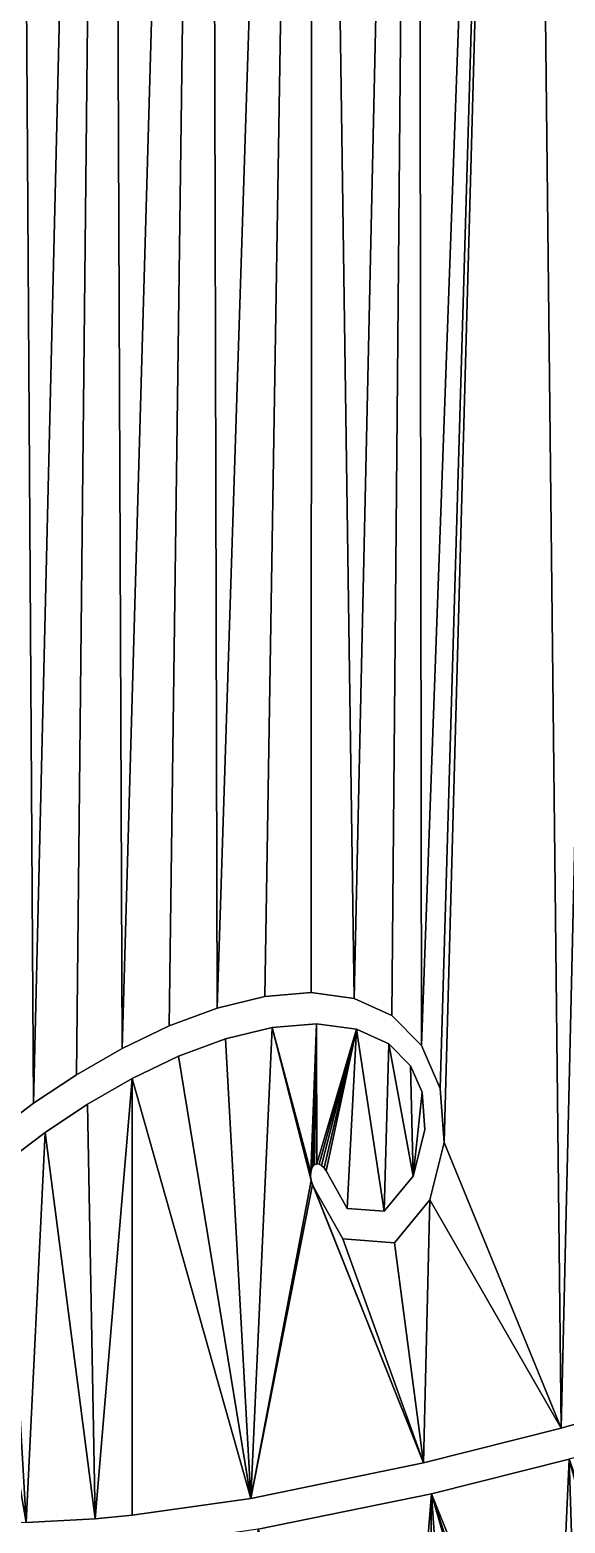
# Model space of a CAD drawing. Header units: metres. Extents: x 0 to 305, y 0 to 305.
# Drawn here: x 43.64 to 56.71, y 108.17 to 144.58 of the extents above; entities that cross this region are included whole.
import ezdxf

# ---------------------------------------------------------------- set-up
doc = ezdxf.new("R2010")
doc.units = ezdxf.units.M

msp = doc.modelspace()

# ---------------------------------------------------------------- meshes
at = {"layer": 'Layer0'}
mesh = msp.add_polyface(dxfattribs=at)
corners = [(40.621, 114.711, 0.085), (40.708, 108.38, 0.085), (41.342, 115.458, 0.085), (42.032, 108.215, 0.085), (42.151, 116.212, 0.085), (43.549, 108.182, 0.085), (43.044, 116.961, 0.085), (44.013, 117.689, 0.085), (45.239, 108.27, 0.085), (45.05, 118.378, 0.085), (46.143, 119.007, 0.085), (49.032, 108.77, 0.085), (47.273, 119.55, 0.085), (48.42, 119.977, 0.085), (49.554, 120.253, 0.085), (50.51, 116.523, 0.085), (50.538, 116.425, 0.085), (50.496, 116.622, 0.085), (53.252, 109.636, 0.085), (50.58, 116.336, 0.085), (51.279, 115.099, 0.085), (0, 0, 0.085), (41.976, 72.924, 0.085), (0, 305, 0.085), (24.862, 221.739, 0.085), (37.686, 110.289, 0.085), (38.754, 202.084, 0.085), (37.705, 110.794, 0.085), (37.807, 111.341, 0.085), (37.995, 111.928, 0.085), (38.272, 112.554, 0.085), (38.639, 113.217, 0.085), (39.098, 113.912, 0.085), (40.949, 200.003, 0.085), (39.649, 114.635, 0.085), (40.292, 115.381, 0.085), (41.025, 116.141, 0.085), (43.229, 198.016, 0.085), (41.846, 116.906, 0.085), (42.75, 117.665, 0.085), (43.732, 118.402, 0.085), (45.589, 196.125, 0.085), (44.783, 119.1, 0.085), (45.891, 119.738, 0.085), (48.025, 194.332, 0.085), (47.04, 120.29, 0.085), (48.21, 120.726, 0.085), (50.53, 192.638, 0.085), (49.376, 121.01, 0.085), (50.505, 121.103, 0.085), (51.555, 120.961, 0.085), (50.498, 116.715, 0.085), (50.635, 120.342, 0.085), (50.516, 116.797, 0.085), (50.548, 116.862, 0.085), (50.592, 116.905, 0.085), (50.645, 116.924, 0.085), (51.612, 120.211, 0.085), (50.704, 116.917, 0.085), (50.764, 116.885, 0.085), (50.822, 116.829, 0.085), (50.873, 116.754, 0.085), (51.39, 115.84, 0.085)]
mesh.append_faces([[corners[k] for k in face] for face in [(0, 1, 2), (2, 3, 4), (4, 5, 6), (6, 5, 7), (7, 8, 9), (9, 8, 10), (10, 11, 12), (12, 11, 13), (13, 11, 14), (15, 11, 16), (16, 18, 19), (19, 18, 20), (21, 22, 23), (14, 51, 52), (51, 14, 17), (52, 56, 57)]], dxfattribs={"vtx0": -1, "vtx1": -1})
mesh.append_faces([[corners[k] for k in face] for face in [(14, 11, 15), (24, 22, 25)]], dxfattribs={"vtx0": -1, "vtx1": -1, "vtx2": -1})
mesh.append_faces([[corners[k] for k in face] for face in [(14, 15, 17), (26, 25, 27), (26, 27, 28), (26, 28, 29), (26, 29, 30), (26, 30, 31), (26, 31, 32), (33, 32, 34), (33, 34, 35), (33, 35, 36), (37, 36, 38), (37, 38, 39), (37, 39, 40), (41, 40, 42), (41, 42, 43), (44, 43, 45), (44, 45, 46), (47, 46, 48), (47, 48, 49), (47, 49, 50), (52, 51, 53), (52, 53, 54), (52, 54, 55), (52, 55, 56), (57, 56, 58), (57, 58, 59), (57, 59, 60), (57, 60, 61), (57, 61, 62)]], dxfattribs={"vtx0": -1, "vtx2": -1})
mesh = msp.add_polyface(dxfattribs=at)
corners = [(55.733, 189.555, 0.085), (56.608, 110.48, 0.085), (58.421, 188.169, 0.085), (61.249, 111.811, 0.085), (61.16, 186.886, 0.085), (63.946, 185.708, 0.085), (68.363, 114.129, 0.085), (66.774, 184.635, 0.085), (69.639, 183.668, 0.085), (74.256, 116.249, 0.085), (72.539, 182.807, 0.085), (75.467, 182.052, 0.085), (79.988, 118.46, 0.085), (78.421, 181.402, 0.085), (81.396, 180.857, 0.085), (87.567, 121.593, 0.085), (84.388, 180.417, 0.085), (87.394, 180.081, 0.085), (90.41, 179.849, 0.085), (90.61, 122.919, 0.085), (93.06, 179.644, 0.085), (64.731, 187.668, 0.085), (62.957, 259.672, 0.085), (62.019, 188.815, 0.085), (65.303, 254.213, 0.085), (67.486, 186.623, 0.085), (67.599, 252.261, 0.085), (70.278, 185.681, 0.085), (70.338, 250.997, 0.085), (73.103, 184.842, 0.085), (73.306, 250.455, 0.085), (75.958, 184.106, 0.085), (76.32, 250.614, 0.085), (78.838, 183.472, 0.085), (79.23, 251.42, 0.085), (81.74, 182.94, 0.085), (81.916, 252.8, 0.085), (84.659, 182.511, 0.085), (86.288, 256.933, 0.085), (87.593, 182.183, 0.085), (87.869, 259.507, 0.085), (90.572, 181.954, 0.085), (0, 305, 0.085), (41.976, 72.924, 0.085), (19.749, 239.082, 0.085), (20.236, 236.097, 0.085), (20.875, 233.141, 0.085), (21.661, 230.22, 0.085), (22.59, 227.343, 0.085), (23.659, 224.513, 0.085), (24.862, 221.739, 0.085), (37.686, 110.289, 0.085), (26.195, 219.024, 0.085), (27.654, 216.374, 0.085), (29.232, 213.795, 0.085), (30.926, 211.289, 0.085), (32.73, 208.862, 0.085), (34.639, 206.516, 0.085), (36.649, 204.256, 0.085), (97.813, 215.69, 0.085), (93.126, 181.757, 0.085), (38.754, 202.084, 0.085), (39.098, 113.912, 0.085), (40.949, 200.003, 0.085), (41.025, 116.141, 0.085), (43.229, 198.016, 0.085), (43.732, 118.402, 0.085), (45.589, 196.125, 0.085), (45.891, 119.738, 0.085), (48.025, 194.332, 0.085), (48.21, 120.726, 0.085), (50.53, 192.638, 0.085), (51.555, 120.961, 0.085), (53.102, 191.046, 0.085), (53.203, 119.813, 0.085)]
mesh.append_faces([[corners[k] for k in face] for face in [(0, 1, 2), (2, 3, 4), (4, 3, 5), (5, 6, 7), (7, 6, 8), (8, 9, 10), (10, 9, 11), (11, 12, 13), (13, 12, 14), (14, 15, 16), (16, 15, 17), (17, 15, 18), (18, 19, 20), (21, 22, 23), (44, 43, 45), (45, 43, 46), (46, 43, 47), (47, 43, 48), (48, 43, 49), (49, 43, 50), (50, 51, 52), (52, 51, 53), (53, 51, 54), (54, 51, 55), (55, 51, 56), (56, 51, 57), (57, 51, 58), (61, 62, 63), (63, 64, 65), (65, 66, 67), (67, 68, 69), (69, 70, 71), (71, 72, 73), (73, 74, 0)]], dxfattribs={"vtx0": -1, "vtx1": -1})
mesh.append_faces([[corners[k] for k in face] for face in [(42, 43, 44)]], dxfattribs={"vtx0": -1, "vtx1": -1, "vtx2": -1})
mesh.append_faces([[corners[k] for k in face] for face in [(24, 21, 25), (26, 25, 27), (28, 27, 29), (30, 29, 31), (32, 31, 33), (34, 33, 35), (36, 35, 37), (38, 37, 39), (40, 39, 41), (59, 41, 60), (51, 61, 58)]], dxfattribs={"vtx0": -1, "vtx2": -1})
mesh = msp.add_polyface(dxfattribs=at)
corners = [(305, 305, -3.517), (0, 0, -3.517), (0, 305, -3.517), (305, 0, -3.517)]
mesh.append_faces([[corners[k] for k in face] for face in [(0, 1, 2), (1, 0, 3)]], dxfattribs={"vtx0": -1})
mesh = msp.add_polyface(dxfattribs=at)
corners = [(304.177, 0, -2.691), (0.769, 304, -2.691), (0.769, 0, -2.691), (304.177, 304, -2.691)]
mesh.append_faces([[corners[k] for k in face] for face in [(0, 1, 2), (1, 0, 3)]], dxfattribs={"vtx0": -1})
mesh = msp.add_polyface(dxfattribs=at)
corners = [(304.177, 304, -0.691), (0.769, 0, -0.691), (0.769, 304, -0.691), (304.177, 0, -0.691)]
mesh.append_faces([[corners[k] for k in face] for face in [(0, 1, 2), (1, 0, 3)]], dxfattribs={"vtx0": -1})
mesh = msp.add_polyface(dxfattribs=at)
corners = [(43.732, 118.402, -1), (42.75, 117.665, -1), (43.229, 198.016, -0.988)]
mesh.append_faces([[corners[k] for k in face] for face in [(0, 1, 2)]])
mesh = msp.add_polyface(dxfattribs=at)
corners = [(45.589, 196.125, -0.988), (43.732, 118.402, -1), (43.229, 198.016, -0.988)]
mesh.append_faces([[corners[k] for k in face] for face in [(0, 1, 2)]])
mesh = msp.add_polyface(dxfattribs=at)
corners = [(45.589, 196.125, -0.988), (44.783, 119.1, -1), (43.732, 118.402, -1)]
mesh.append_faces([[corners[k] for k in face] for face in [(0, 1, 2)]])
mesh = msp.add_polyface(dxfattribs=at)
corners = [(45.891, 119.738, -1), (44.783, 119.1, -1), (45.589, 196.125, -0.988)]
mesh.append_faces([[corners[k] for k in face] for face in [(0, 1, 2)]])
mesh = msp.add_polyface(dxfattribs=at)
corners = [(48.025, 194.332, -0.988), (45.891, 119.738, -1), (45.589, 196.125, -0.988)]
mesh.append_faces([[corners[k] for k in face] for face in [(0, 1, 2)]])
mesh = msp.add_polyface(dxfattribs=at)
corners = [(48.025, 194.332, -0.988), (47.04, 120.29, -1), (45.891, 119.738, -1)]
mesh.append_faces([[corners[k] for k in face] for face in [(0, 1, 2)]])
mesh = msp.add_polyface(dxfattribs=at)
corners = [(48.21, 120.726, -1), (47.04, 120.29, -1), (48.025, 194.332, -0.988)]
mesh.append_faces([[corners[k] for k in face] for face in [(0, 1, 2)]])
mesh = msp.add_polyface(dxfattribs=at)
corners = [(50.53, 192.638, -0.988), (48.21, 120.726, -1), (48.025, 194.332, -0.988)]
mesh.append_faces([[corners[k] for k in face] for face in [(0, 1, 2)]])
mesh = msp.add_polyface(dxfattribs=at)
corners = [(50.53, 192.638, -0.988), (49.376, 121.01, -1), (48.21, 120.726, -1)]
mesh.append_faces([[corners[k] for k in face] for face in [(0, 1, 2)]])
mesh = msp.add_polyface(dxfattribs=at)
corners = [(50.53, 192.638, -0.988), (50.505, 121.103, -1), (49.376, 121.01, -1)]
mesh.append_faces([[corners[k] for k in face] for face in [(0, 1, 2)]])
mesh = msp.add_polyface(dxfattribs=at)
corners = [(51.555, 120.961, -1), (50.505, 121.103, -1), (50.53, 192.638, -0.988)]
mesh.append_faces([[corners[k] for k in face] for face in [(0, 1, 2)]])
mesh = msp.add_polyface(dxfattribs=at)
corners = [(53.102, 191.046, -0.988), (51.555, 120.961, -1), (50.53, 192.638, -0.988)]
mesh.append_faces([[corners[k] for k in face] for face in [(0, 1, 2)]])
mesh = msp.add_polyface(dxfattribs=at)
corners = [(51.279, 115.099, 0.085), (53.252, 109.636, 0.085), (52.54, 115.001, 0.085), (53.405, 116.048, 0.085), (56.608, 110.48, 0.085), (53.758, 117.448, 0.085), (55.733, 189.555, 0.085), (58.421, 188.169, 0.085), (61.249, 111.811, 0.085), (63.946, 185.708, 0.085), (68.363, 114.129, 0.085), (69.639, 183.668, 0.085), (74.256, 116.249, 0.085), (75.467, 182.052, 0.085), (79.988, 118.46, 0.085), (81.396, 180.857, 0.085), (87.567, 121.593, 0.085), (90.41, 179.849, 0.085), (90.61, 122.919, 0.085), (93.06, 179.644, 0.085), (96.278, 125.501, 0.085), (53.444, 108.883, 0.085), (50.96, 78.057, 0.085), (53.188, 78.922, 0.085), (55.444, 79.709, 0.085), (56.81, 109.729, 0.085), (57.727, 80.417, 0.085), (61.458, 111.062, 0.085), (60.033, 81.043, 0.085), (62.361, 81.586, 0.085), (68.58, 113.382, 0.085), (64.706, 82.044, 0.085), (67.067, 82.416, 0.085), (69.44, 82.701, 0.085), (74.479, 115.505, 0.085), (71.822, 82.896, 0.085), (74.209, 83, 0.085), (76.599, 83.013, 0.085), (80.216, 117.718, 0.085), (78.987, 82.933, 0.085), (81.371, 82.759, 0.085), (87.8, 120.853, 0.085), (83.746, 82.49, 0.085), (86.108, 82.126, 0.085), (88.453, 81.666, 0.085), (90.848, 122.18, 0.085), (90.777, 81.109, 0.085), (93.076, 80.456, 0.085), (53.102, 191.046, 0.085), (51.555, 120.961, 0.085), (52.476, 120.543, 0.085), (53.203, 119.813, 0.085), (53.66, 118.764, 0.085), (51.612, 120.211, 0.085), (51.39, 115.84, 0.085), (52.292, 115.769, 0.085), (52.406, 119.85, 0.085), (53, 116.627, 0.085), (52.936, 119.317, 0.085), (53.217, 118.673, 0.085), (53.285, 117.759, 0.085)]
mesh.append_faces([[corners[k] for k in face] for face in [(59, 57, 60)]], dxfattribs={"vtx0": -1})
mesh.append_faces([[corners[k] for k in face] for face in [(0, 1, 2), (2, 1, 3), (3, 4, 5), (21, 24, 25), (25, 26, 27), (27, 29, 30), (30, 33, 34), (34, 37, 38), (38, 40, 41), (41, 44, 45), (53, 55, 56), (56, 57, 58), (58, 57, 59)]], dxfattribs={"vtx0": -1, "vtx1": -1})
mesh.append_faces([[corners[k] for k in face] for face in [(5, 4, 6)]], dxfattribs={"vtx0": -1, "vtx1": -1, "vtx2": -1})
mesh.append_faces([[corners[k] for k in face] for face in [(3, 1, 4), (7, 4, 8), (9, 8, 10), (11, 10, 12), (13, 12, 14), (15, 14, 16), (17, 16, 18), (19, 18, 20), (21, 22, 23), (21, 23, 24), (25, 24, 26), (27, 26, 28), (27, 28, 29), (30, 29, 31), (30, 31, 32), (30, 32, 33), (34, 33, 35), (34, 35, 36), (34, 36, 37), (38, 37, 39), (38, 39, 40), (41, 40, 42), (41, 42, 43), (41, 43, 44), (45, 44, 46), (45, 46, 47), (48, 49, 50), (48, 50, 51), (6, 51, 52), (6, 52, 5), (53, 54, 55), (56, 55, 57)]], dxfattribs={"vtx0": -1, "vtx2": -1})
mesh = msp.add_polyface(dxfattribs=at)
corners = [(53.102, 191.046, -0.988), (52.476, 120.543, -1), (51.555, 120.961, -1)]
mesh.append_faces([[corners[k] for k in face] for face in [(0, 1, 2)]])
mesh = msp.add_polyface(dxfattribs=at)
corners = [(53.203, 119.813, -1), (52.476, 120.543, -1), (53.102, 191.046, -0.988)]
mesh.append_faces([[corners[k] for k in face] for face in [(0, 1, 2)]])
mesh = msp.add_polyface(dxfattribs=at)
corners = [(55.733, 189.555, -0.988), (53.203, 119.813, -1), (53.102, 191.046, -0.988)]
mesh.append_faces([[corners[k] for k in face] for face in [(0, 1, 2)]])
mesh = msp.add_polyface(dxfattribs=at)
corners = [(55.733, 189.555, -0.988), (53.66, 118.764, -1), (53.203, 119.813, -1)]
mesh.append_faces([[corners[k] for k in face] for face in [(0, 1, 2)]])
mesh = msp.add_polyface(dxfattribs=at)
corners = [(55.733, 189.555, -0.988), (53.758, 117.448, -1), (53.66, 118.764, -1)]
mesh.append_faces([[corners[k] for k in face] for face in [(0, 1, 2)]])
mesh = msp.add_polyface(dxfattribs=at)
corners = [(56.608, 110.48, -1), (53.758, 117.448, -1), (55.733, 189.555, -0.988)]
mesh.append_faces([[corners[k] for k in face] for face in [(0, 1, 2)]])
mesh = msp.add_polyface(dxfattribs=at)
corners = [(58.421, 188.169, -0.988), (56.608, 110.48, -1), (55.733, 189.555, -0.988)]
mesh.append_faces([[corners[k] for k in face] for face in [(0, 1, 2)]])
mesh = msp.add_polyface(dxfattribs=at)
corners = [(61.249, 111.811, -1), (56.608, 110.48, -1), (58.421, 188.169, -0.988)]
mesh.append_faces([[corners[k] for k in face] for face in [(0, 1, 2)]])
mesh = msp.add_polyface(dxfattribs=at)
corners = [(49.376, 121.01, 0.085), (48.21, 120.726, -1), (49.376, 121.01, -1), (48.21, 120.726, 0.085)]
mesh.append_faces([[corners[k] for k in face] for face in [(0, 1, 2), (1, 0, 3)]], dxfattribs={"vtx0": -1})
mesh = msp.add_polyface(dxfattribs=at)
corners = [(50.505, 121.103, 0.085), (49.376, 121.01, -1), (50.505, 121.103, -1), (49.376, 121.01, 0.085)]
mesh.append_faces([[corners[k] for k in face] for face in [(0, 1, 2), (1, 0, 3)]], dxfattribs={"vtx0": -1})
mesh = msp.add_polyface(dxfattribs=at)
corners = [(51.555, 120.961, 0.085), (50.505, 121.103, -1), (51.555, 120.961, -1), (50.505, 121.103, 0.085)]
mesh.append_faces([[corners[k] for k in face] for face in [(0, 1, 2), (1, 0, 3)]], dxfattribs={"vtx0": -1})
mesh = msp.add_polyface(dxfattribs=at)
corners = [(52.476, 120.543, 0.085), (51.555, 120.961, -1), (52.476, 120.543, -1), (51.555, 120.961, 0.085)]
mesh.append_faces([[corners[k] for k in face] for face in [(0, 1, 2), (1, 0, 3)]], dxfattribs={"vtx0": -1})
mesh = msp.add_polyface(dxfattribs=at)
corners = [(48.21, 120.726, 0.085), (47.04, 120.29, -1), (48.21, 120.726, -1), (47.04, 120.29, 0.085)]
mesh.append_faces([[corners[k] for k in face] for face in [(0, 1, 2), (1, 0, 3)]], dxfattribs={"vtx0": -1})
mesh = msp.add_polyface(dxfattribs=at)
corners = [(52.476, 120.543, 0.085), (53.203, 119.813, -1), (53.203, 119.813, 0.085), (52.476, 120.543, -1)]
mesh.append_faces([[corners[k] for k in face] for face in [(0, 1, 2), (1, 0, 3)]], dxfattribs={"vtx0": -1})
mesh = msp.add_polyface(dxfattribs=at)
corners = [(47.04, 120.29, 0.085), (45.891, 119.738, -1), (47.04, 120.29, -1), (45.891, 119.738, 0.085)]
mesh.append_faces([[corners[k] for k in face] for face in [(0, 1, 2), (1, 0, 3)]], dxfattribs={"vtx0": -1})
mesh = msp.add_polyface(dxfattribs=at)
corners = [(48.42, 119.977, 0.085), (49.554, 120.253, -1), (48.42, 119.977, -1), (49.554, 120.253, 0.085)]
mesh.append_faces([[corners[k] for k in face] for face in [(0, 1, 2), (1, 0, 3)]], dxfattribs={"vtx0": -1})
mesh = msp.add_polyface(dxfattribs=at)
corners = [(49.554, 120.253, -1), (49.032, 108.77, -1), (48.42, 119.977, -1)]
mesh.append_faces([[corners[k] for k in face] for face in [(0, 1, 2)]])
mesh = msp.add_polyface(dxfattribs=at)
corners = [(50.498, 116.715, -1), (50.496, 116.622, -1), (49.554, 120.253, -1), (50.51, 116.523, -1), (49.032, 108.77, -1)]
mesh.append_faces([[corners[k] for k in face] for face in [(2, 3, 4)]], dxfattribs={"vtx0": -1})
mesh.append_faces([[corners[k] for k in face] for face in [(3, 2, 1)]], dxfattribs={"vtx0": -1, "vtx1": -1})
mesh.append_faces([[corners[k] for k in face] for face in [(0, 1, 2)]], dxfattribs={"vtx1": -1})
mesh = msp.add_polyface(dxfattribs=at)
corners = [(49.554, 120.253, 0.085), (50.635, 120.342, -1), (49.554, 120.253, -1), (50.635, 120.342, 0.085)]
mesh.append_faces([[corners[k] for k in face] for face in [(0, 1, 2), (1, 0, 3)]], dxfattribs={"vtx0": -1})
mesh = msp.add_polyface(dxfattribs=at)
corners = [(50.635, 120.342, -1), (50.498, 116.715, -1), (49.554, 120.253, -1), (50.516, 116.797, -1)]
mesh.append_faces([[corners[k] for k in face] for face in [(0, 1, 2), (1, 0, 3)]], dxfattribs={"vtx0": -1})
mesh = msp.add_polyface(dxfattribs=at)
corners = [(50.635, 120.342, -1), (50.548, 116.862, -1), (50.516, 116.797, -1)]
mesh.append_faces([[corners[k] for k in face] for face in [(0, 1, 2)]])
mesh = msp.add_polyface(dxfattribs=at)
corners = [(50.635, 120.342, -1), (50.592, 116.905, -1), (50.548, 116.862, -1)]
mesh.append_faces([[corners[k] for k in face] for face in [(0, 1, 2)]])
mesh = msp.add_polyface(dxfattribs=at)
corners = [(50.645, 116.924, -1), (50.592, 116.905, -1), (50.635, 120.342, -1)]
mesh.append_faces([[corners[k] for k in face] for face in [(0, 1, 2)]])
mesh = msp.add_polyface(dxfattribs=at)
corners = [(50.635, 120.342, 0.085), (51.612, 120.211, -1), (50.635, 120.342, -1), (51.612, 120.211, 0.085)]
mesh.append_faces([[corners[k] for k in face] for face in [(0, 1, 2), (1, 0, 3)]], dxfattribs={"vtx0": -1})
mesh = msp.add_polyface(dxfattribs=at)
corners = [(51.612, 120.211, -1), (50.645, 116.924, -1), (50.635, 120.342, -1)]
mesh.append_faces([[corners[k] for k in face] for face in [(0, 1, 2)]])
mesh = msp.add_polyface(dxfattribs=at)
corners = [(51.612, 120.211, -1), (50.704, 116.917, -1), (50.645, 116.924, -1)]
mesh.append_faces([[corners[k] for k in face] for face in [(0, 1, 2)]])
mesh = msp.add_polyface(dxfattribs=at)
corners = [(51.612, 120.211, -1), (50.764, 116.885, -1), (50.704, 116.917, -1)]
mesh.append_faces([[corners[k] for k in face] for face in [(0, 1, 2)]])
mesh = msp.add_polyface(dxfattribs=at)
corners = [(51.612, 120.211, -1), (50.822, 116.829, -1), (50.764, 116.885, -1)]
mesh.append_faces([[corners[k] for k in face] for face in [(0, 1, 2)]])
mesh = msp.add_polyface(dxfattribs=at)
corners = [(51.612, 120.211, -1), (50.873, 116.754, -1), (50.822, 116.829, -1)]
mesh.append_faces([[corners[k] for k in face] for face in [(0, 1, 2)]])
mesh = msp.add_polyface(dxfattribs=at)
corners = [(51.612, 120.211, -1), (51.39, 115.84, -1), (50.873, 116.754, -1)]
mesh.append_faces([[corners[k] for k in face] for face in [(0, 1, 2)]])
mesh = msp.add_polyface(dxfattribs=at)
corners = [(52.292, 115.769, -1), (51.39, 115.84, -1), (51.612, 120.211, -1)]
mesh.append_faces([[corners[k] for k in face] for face in [(0, 1, 2)]])
mesh = msp.add_polyface(dxfattribs=at)
corners = [(51.612, 120.211, 0.085), (52.406, 119.85, -1), (51.612, 120.211, -1), (52.406, 119.85, 0.085)]
mesh.append_faces([[corners[k] for k in face] for face in [(0, 1, 2), (1, 0, 3)]], dxfattribs={"vtx0": -1})
mesh = msp.add_polyface(dxfattribs=at)
corners = [(52.406, 119.85, -1), (52.292, 115.769, -1), (51.612, 120.211, -1)]
mesh.append_faces([[corners[k] for k in face] for face in [(0, 1, 2)]])
mesh = msp.add_polyface(dxfattribs=at)
corners = [(47.273, 119.55, 0.085), (48.42, 119.977, -1), (47.273, 119.55, -1), (48.42, 119.977, 0.085)]
mesh.append_faces([[corners[k] for k in face] for face in [(0, 1, 2), (1, 0, 3)]], dxfattribs={"vtx0": -1})
mesh = msp.add_polyface(dxfattribs=at)
corners = [(49.032, 108.77, -1), (47.273, 119.55, -1), (48.42, 119.977, -1)]
mesh.append_faces([[corners[k] for k in face] for face in [(0, 1, 2)]])
mesh = msp.add_polyface(dxfattribs=at)
corners = [(53, 116.627, -1), (52.292, 115.769, -1), (52.406, 119.85, -1)]
mesh.append_faces([[corners[k] for k in face] for face in [(0, 1, 2)]])
mesh = msp.add_polyface(dxfattribs=at)
corners = [(52.406, 119.85, -1), (52.936, 119.317, 0.085), (52.936, 119.317, -1), (52.406, 119.85, 0.085)]
mesh.append_faces([[corners[k] for k in face] for face in [(0, 1, 2), (1, 0, 3)]], dxfattribs={"vtx0": -1})
mesh = msp.add_polyface(dxfattribs=at)
corners = [(53, 116.627, -1), (52.406, 119.85, -1), (52.936, 119.317, -1)]
mesh.append_faces([[corners[k] for k in face] for face in [(0, 1, 2)]])
mesh = msp.add_polyface(dxfattribs=at)
corners = [(53.203, 119.813, 0.085), (53.66, 118.764, -1), (53.66, 118.764, 0.085), (53.203, 119.813, -1)]
mesh.append_faces([[corners[k] for k in face] for face in [(0, 1, 2), (1, 0, 3)]], dxfattribs={"vtx0": -1})
mesh = msp.add_polyface(dxfattribs=at)
corners = [(45.891, 119.738, 0.085), (44.783, 119.1, -1), (45.891, 119.738, -1), (44.783, 119.1, 0.085)]
mesh.append_faces([[corners[k] for k in face] for face in [(0, 1, 2), (1, 0, 3)]], dxfattribs={"vtx0": -1})
mesh = msp.add_polyface(dxfattribs=at)
corners = [(46.143, 119.007, 0.085), (47.273, 119.55, -1), (46.143, 119.007, -1), (47.273, 119.55, 0.085)]
mesh.append_faces([[corners[k] for k in face] for face in [(0, 1, 2), (1, 0, 3)]], dxfattribs={"vtx0": -1})
mesh = msp.add_polyface(dxfattribs=at)
corners = [(49.032, 108.77, -1), (46.143, 119.007, -1), (47.273, 119.55, -1)]
mesh.append_faces([[corners[k] for k in face] for face in [(0, 1, 2)]])
mesh = msp.add_polyface(dxfattribs=at)
corners = [(44.783, 119.1, 0.085), (43.732, 118.402, -1), (44.783, 119.1, -1), (43.732, 118.402, 0.085)]
mesh.append_faces([[corners[k] for k in face] for face in [(0, 1, 2), (1, 0, 3)]], dxfattribs={"vtx0": -1})
mesh = msp.add_polyface(dxfattribs=at)
corners = [(52.936, 119.317, -1), (53.217, 118.673, 0.085), (53.217, 118.673, -1), (52.936, 119.317, 0.085)]
mesh.append_faces([[corners[k] for k in face] for face in [(0, 1, 2), (1, 0, 3)]], dxfattribs={"vtx0": -1})
mesh = msp.add_polyface(dxfattribs=at)
corners = [(53.217, 118.673, -1), (53, 116.627, -1), (52.936, 119.317, -1)]
mesh.append_faces([[corners[k] for k in face] for face in [(0, 1, 2)]])
mesh = msp.add_polyface(dxfattribs=at)
corners = [(38.183, 109.897, 0.085), (38.164, 110.455, 0.085), (38.152, 110.124, 0.085), (38.245, 110.888, 0.085), (38.241, 109.725, 0.085), (38.347, 109.539, 0.085), (38.41, 111.401, 0.085), (38.535, 109.32, 0.085), (38.665, 111.978, 0.085), (38.815, 109.09, 0.085), (39.013, 112.607, 0.085), (39.181, 108.87, 0.085), (39.456, 113.277, 0.085), (39.624, 108.675, 0.085), (39.992, 113.981, 0.085), (40.137, 108.51, 0.085), (40.621, 114.711, 0.085), (40.708, 108.38, 0.085), (41.342, 115.458, 0.085), (42.032, 108.215, 0.085), (42.151, 116.212, 0.085), (43.549, 108.182, 0.085), (44.013, 117.689, 0.085), (45.239, 108.27, 0.085), (46.143, 119.007, 0.085), (46.135, 108.356, 0.085), (49.032, 108.77, 0.085), (50.538, 116.425, 0.085), (53.252, 109.636, 0.085), (41.951, 73.14, 0.085), (42.151, 107.457, 0.085), (40.798, 107.624, 0.085), (41.983, 73.355, 0.085), (42.07, 73.555, 0.085), (42.206, 73.725, 0.085), (43.691, 107.423, 0.085), (42.381, 73.855, 0.085), (44.472, 75.013, 0.085), (45.395, 107.511, 0.085), (46.833, 76.288, 0.085), (46.302, 107.598, 0.085), (49.212, 108.015, 0.085), (48.763, 77.116, 0.085), (50.96, 78.057, 0.085), (53.444, 108.883, 0.085), (37.686, 110.289, 0.085), (41.976, 72.924, 0.085), (37.749, 109.827, 0.085), (37.89, 109.407, 0.085), (38.106, 109.03, 0.085), (38.393, 108.695, 0.085), (38.75, 108.402, 0.085), (39.172, 108.149, 0.085), (39.656, 107.936, 0.085), (40.199, 107.761, 0.085)]
mesh.append_faces([[corners[k] for k in face] for face in [(0, 1, 2)]], dxfattribs={"vtx0": -1})
mesh.append_faces([[corners[k] for k in face] for face in [(1, 0, 3), (3, 5, 6), (6, 7, 8), (8, 9, 10), (10, 11, 12), (12, 13, 14), (14, 15, 16), (30, 34, 35), (35, 37, 38), (38, 39, 40), (40, 39, 41), (41, 43, 44), (45, 46, 47), (47, 29, 48), (48, 29, 49), (49, 29, 50), (50, 29, 51), (51, 29, 52), (52, 29, 53), (53, 29, 54), (54, 29, 31)]], dxfattribs={"vtx0": -1, "vtx1": -1})
mesh.append_faces([[corners[k] for k in face] for face in [(3, 0, 4), (3, 4, 5), (6, 5, 7), (8, 7, 9), (10, 9, 11), (12, 11, 13), (14, 13, 15), (16, 15, 17), (18, 17, 19), (20, 19, 21), (22, 21, 23), (24, 23, 25), (24, 25, 26), (27, 26, 28), (29, 30, 31), (30, 29, 32), (30, 32, 33), (30, 33, 34), (35, 34, 36), (35, 36, 37), (38, 37, 39), (41, 39, 42), (41, 42, 43), (47, 46, 29)]], dxfattribs={"vtx0": -1, "vtx2": -1})
mesh = msp.add_polyface(dxfattribs=at)
corners = [(45.05, 118.378, 0.085), (46.143, 119.007, -1), (45.05, 118.378, -1), (46.143, 119.007, 0.085)]
mesh.append_faces([[corners[k] for k in face] for face in [(0, 1, 2), (1, 0, 3)]], dxfattribs={"vtx0": -1})
mesh = msp.add_polyface(dxfattribs=at)
corners = [(46.143, 119.007, -1), (45.239, 108.27, -1), (45.05, 118.378, -1)]
mesh.append_faces([[corners[k] for k in face] for face in [(0, 1, 2)]])
mesh = msp.add_polyface(dxfattribs=at)
corners = [(46.143, 119.007, -1), (46.135, 108.356, -1), (45.239, 108.27, -1)]
mesh.append_faces([[corners[k] for k in face] for face in [(0, 1, 2)]])
mesh = msp.add_polyface(dxfattribs=at)
corners = [(49.032, 108.77, -1), (46.135, 108.356, -1), (46.143, 119.007, -1)]
mesh.append_faces([[corners[k] for k in face] for face in [(0, 1, 2)]])
mesh = msp.add_polyface(dxfattribs=at)
corners = [(53.66, 118.764, 0.085), (53.758, 117.448, -1), (53.758, 117.448, 0.085), (53.66, 118.764, -1)]
mesh.append_faces([[corners[k] for k in face] for face in [(0, 1, 2), (1, 0, 3)]], dxfattribs={"vtx0": -1})
mesh = msp.add_polyface(dxfattribs=at)
corners = [(43.732, 118.402, 0.085), (42.75, 117.665, -1), (43.732, 118.402, -1), (42.75, 117.665, 0.085)]
mesh.append_faces([[corners[k] for k in face] for face in [(0, 1, 2), (1, 0, 3)]], dxfattribs={"vtx0": -1})
mesh = msp.add_polyface(dxfattribs=at)
corners = [(44.013, 117.689, 0.085), (45.05, 118.378, -1), (44.013, 117.689, -1), (45.05, 118.378, 0.085)]
mesh.append_faces([[corners[k] for k in face] for face in [(0, 1, 2), (1, 0, 3)]], dxfattribs={"vtx0": -1})
mesh = msp.add_polyface(dxfattribs=at)
corners = [(45.239, 108.27, -1), (44.013, 117.689, -1), (45.05, 118.378, -1)]
mesh.append_faces([[corners[k] for k in face] for face in [(0, 1, 2)]])
mesh = msp.add_polyface(dxfattribs=at)
corners = [(53.285, 117.759, -1), (53, 116.627, -1), (53.217, 118.673, -1)]
mesh.append_faces([[corners[k] for k in face] for face in [(0, 1, 2)]])
mesh = msp.add_polyface(dxfattribs=at)
corners = [(53.217, 118.673, -1), (53.285, 117.759, 0.085), (53.285, 117.759, -1), (53.217, 118.673, 0.085)]
mesh.append_faces([[corners[k] for k in face] for face in [(0, 1, 2), (1, 0, 3)]], dxfattribs={"vtx0": -1})
mesh = msp.add_polyface(dxfattribs=at)
corners = [(43.044, 116.961, 0.085), (44.013, 117.689, -1), (43.044, 116.961, -1), (44.013, 117.689, 0.085)]
mesh.append_faces([[corners[k] for k in face] for face in [(0, 1, 2), (1, 0, 3)]], dxfattribs={"vtx0": -1})
mesh = msp.add_polyface(dxfattribs=at)
corners = [(44.013, 117.689, -1), (43.549, 108.182, -1), (43.044, 116.961, -1)]
mesh.append_faces([[corners[k] for k in face] for face in [(0, 1, 2)]])
mesh = msp.add_polyface(dxfattribs=at)
corners = [(45.239, 108.27, -1), (43.549, 108.182, -1), (44.013, 117.689, -1)]
mesh.append_faces([[corners[k] for k in face] for face in [(0, 1, 2)]])
mesh = msp.add_polyface(dxfattribs=at)
corners = [(53.285, 117.759, -1), (53, 116.627, 0.085), (53, 116.627, -1), (53.285, 117.759, 0.085)]
mesh.append_faces([[corners[k] for k in face] for face in [(0, 1, 2), (1, 0, 3)]], dxfattribs={"vtx0": -1})
mesh = msp.add_polyface(dxfattribs=at)
corners = [(53.758, 117.448, 0.085), (53.405, 116.048, -1), (53.405, 116.048, 0.085), (53.758, 117.448, -1)]
mesh.append_faces([[corners[k] for k in face] for face in [(0, 1, 2), (1, 0, 3)]], dxfattribs={"vtx0": -1})
mesh = msp.add_polyface(dxfattribs=at)
corners = [(56.608, 110.48, -1), (53.405, 116.048, -1), (53.758, 117.448, -1)]
mesh.append_faces([[corners[k] for k in face] for face in [(0, 1, 2)]])
mesh = msp.add_polyface(dxfattribs=at)
corners = [(50.592, 116.905, 0.085), (50.548, 116.862, -1), (50.592, 116.905, -1), (50.548, 116.862, 0.085)]
mesh.append_faces([[corners[k] for k in face] for face in [(0, 1, 2), (1, 0, 3)]], dxfattribs={"vtx0": -1})
mesh = msp.add_polyface(dxfattribs=at)
corners = [(50.645, 116.924, 0.085), (50.592, 116.905, -1), (50.645, 116.924, -1), (50.592, 116.905, 0.085)]
mesh.append_faces([[corners[k] for k in face] for face in [(0, 1, 2), (1, 0, 3)]], dxfattribs={"vtx0": -1})
mesh = msp.add_polyface(dxfattribs=at)
corners = [(50.704, 116.917, 0.085), (50.645, 116.924, -1), (50.704, 116.917, -1), (50.645, 116.924, 0.085)]
mesh.append_faces([[corners[k] for k in face] for face in [(0, 1, 2), (1, 0, 3)]], dxfattribs={"vtx0": -1})
mesh = msp.add_polyface(dxfattribs=at)
corners = [(50.764, 116.885, 0.085), (50.704, 116.917, -1), (50.764, 116.885, -1), (50.704, 116.917, 0.085)]
mesh.append_faces([[corners[k] for k in face] for face in [(0, 1, 2), (1, 0, 3)]], dxfattribs={"vtx0": -1})
mesh = msp.add_polyface(dxfattribs=at)
corners = [(50.822, 116.829, 0.085), (50.764, 116.885, -1), (50.822, 116.829, -1), (50.764, 116.885, 0.085)]
mesh.append_faces([[corners[k] for k in face] for face in [(0, 1, 2), (1, 0, 3)]], dxfattribs={"vtx0": -1})
mesh = msp.add_polyface(dxfattribs=at)
corners = [(50.538, 116.425, -1), (49.032, 108.77, -1), (50.51, 116.523, -1)]
mesh.append_faces([[corners[k] for k in face] for face in [(0, 1, 2)]])
mesh = msp.add_polyface(dxfattribs=at)
corners = [(50.498, 116.715, -1), (50.496, 116.622, 0.085), (50.496, 116.622, -1), (50.498, 116.715, 0.085)]
mesh.append_faces([[corners[k] for k in face] for face in [(0, 1, 2), (1, 0, 3)]], dxfattribs={"vtx0": -1})
mesh = msp.add_polyface(dxfattribs=at)
corners = [(50.496, 116.622, -1), (50.51, 116.523, 0.085), (50.51, 116.523, -1), (50.496, 116.622, 0.085)]
mesh.append_faces([[corners[k] for k in face] for face in [(0, 1, 2), (1, 0, 3)]], dxfattribs={"vtx0": -1})
mesh = msp.add_polyface(dxfattribs=at)
corners = [(50.516, 116.797, -1), (50.498, 116.715, 0.085), (50.498, 116.715, -1), (50.516, 116.797, 0.085)]
mesh.append_faces([[corners[k] for k in face] for face in [(0, 1, 2), (1, 0, 3)]], dxfattribs={"vtx0": -1})
mesh = msp.add_polyface(dxfattribs=at)
corners = [(50.51, 116.523, -1), (50.538, 116.425, 0.085), (50.538, 116.425, -1), (50.51, 116.523, 0.085)]
mesh.append_faces([[corners[k] for k in face] for face in [(0, 1, 2), (1, 0, 3)]], dxfattribs={"vtx0": -1})
mesh = msp.add_polyface(dxfattribs=at)
corners = [(50.548, 116.862, -1), (50.516, 116.797, 0.085), (50.516, 116.797, -1), (50.548, 116.862, 0.085)]
mesh.append_faces([[corners[k] for k in face] for face in [(0, 1, 2), (1, 0, 3)]], dxfattribs={"vtx0": -1})
mesh = msp.add_polyface(dxfattribs=at)
corners = [(50.822, 116.829, 0.085), (50.873, 116.754, -1), (50.873, 116.754, 0.085), (50.822, 116.829, -1)]
mesh.append_faces([[corners[k] for k in face] for face in [(0, 1, 2), (1, 0, 3)]], dxfattribs={"vtx0": -1})
mesh = msp.add_polyface(dxfattribs=at)
corners = [(50.873, 116.754, 0.085), (51.39, 115.84, -1), (51.39, 115.84, 0.085), (50.873, 116.754, -1)]
mesh.append_faces([[corners[k] for k in face] for face in [(0, 1, 2), (1, 0, 3)]], dxfattribs={"vtx0": -1})
mesh = msp.add_polyface(dxfattribs=at)
corners = [(53, 116.627, -1), (52.292, 115.769, 0.085), (52.292, 115.769, -1), (53, 116.627, 0.085)]
mesh.append_faces([[corners[k] for k in face] for face in [(0, 1, 2), (1, 0, 3)]], dxfattribs={"vtx0": -1})
mesh = msp.add_polyface(dxfattribs=at)
corners = [(50.538, 116.425, -1), (53.252, 109.636, -1), (49.032, 108.77, -1), (50.58, 116.336, -1)]
mesh.append_faces([[corners[k] for k in face] for face in [(0, 1, 2), (1, 0, 3)]], dxfattribs={"vtx0": -1})
mesh = msp.add_polyface(dxfattribs=at)
corners = [(50.538, 116.425, -1), (50.58, 116.336, 0.085), (50.58, 116.336, -1), (50.538, 116.425, 0.085)]
mesh.append_faces([[corners[k] for k in face] for face in [(0, 1, 2), (1, 0, 3)]], dxfattribs={"vtx0": -1})
mesh = msp.add_polyface(dxfattribs=at)
corners = [(50.58, 116.336, -1), (51.279, 115.099, 0.085), (51.279, 115.099, -1), (50.58, 116.336, 0.085)]
mesh.append_faces([[corners[k] for k in face] for face in [(0, 1, 2), (1, 0, 3)]], dxfattribs={"vtx0": -1})
mesh = msp.add_polyface(dxfattribs=at)
corners = [(53.252, 109.636, -1), (50.58, 116.336, -1), (51.279, 115.099, -1)]
mesh.append_faces([[corners[k] for k in face] for face in [(0, 1, 2)]])
mesh = msp.add_polyface(dxfattribs=at)
corners = [(52.292, 115.769, 0.085), (51.39, 115.84, -1), (52.292, 115.769, -1), (51.39, 115.84, 0.085)]
mesh.append_faces([[corners[k] for k in face] for face in [(0, 1, 2), (1, 0, 3)]], dxfattribs={"vtx0": -1})
mesh = msp.add_polyface(dxfattribs=at)
corners = [(53.405, 116.048, 0.085), (52.54, 115.001, -1), (52.54, 115.001, 0.085), (53.405, 116.048, -1)]
mesh.append_faces([[corners[k] for k in face] for face in [(0, 1, 2), (1, 0, 3)]], dxfattribs={"vtx0": -1})
mesh = msp.add_polyface(dxfattribs=at)
corners = [(53.405, 116.048, -1), (53.252, 109.636, -1), (52.54, 115.001, -1)]
mesh.append_faces([[corners[k] for k in face] for face in [(0, 1, 2)]])
mesh = msp.add_polyface(dxfattribs=at)
corners = [(56.608, 110.48, -1), (53.252, 109.636, -1), (53.405, 116.048, -1)]
mesh.append_faces([[corners[k] for k in face] for face in [(0, 1, 2)]])
mesh = msp.add_polyface(dxfattribs=at)
corners = [(51.279, 115.099, 0.085), (52.54, 115.001, -1), (51.279, 115.099, -1), (52.54, 115.001, 0.085)]
mesh.append_faces([[corners[k] for k in face] for face in [(0, 1, 2), (1, 0, 3)]], dxfattribs={"vtx0": -1})
mesh = msp.add_polyface(dxfattribs=at)
corners = [(53.252, 109.636, -1), (51.279, 115.099, -1), (52.54, 115.001, -1)]
mesh.append_faces([[corners[k] for k in face] for face in [(0, 1, 2)]])
mesh = msp.add_polyface(dxfattribs=at)
corners = [(61.249, 111.811, 0.085), (56.608, 110.48, -1), (61.249, 111.811, -1), (56.608, 110.48, 0.085)]
mesh.append_faces([[corners[k] for k in face] for face in [(0, 1, 2), (1, 0, 3)]], dxfattribs={"vtx0": -1})
mesh = msp.add_polyface(dxfattribs=at)
corners = [(56.608, 110.48, 0.085), (53.252, 109.636, -1), (56.608, 110.48, -1), (53.252, 109.636, 0.085)]
mesh.append_faces([[corners[k] for k in face] for face in [(0, 1, 2), (1, 0, 3)]], dxfattribs={"vtx0": -1})
mesh = msp.add_polyface(dxfattribs=at)
corners = [(53.252, 109.636, 0.085), (49.032, 108.77, -1), (53.252, 109.636, -1), (49.032, 108.77, 0.085)]
mesh.append_faces([[corners[k] for k in face] for face in [(0, 1, 2), (1, 0, 3)]], dxfattribs={"vtx0": -1})
mesh = msp.add_polyface(dxfattribs=at)
corners = [(53.444, 108.883, 0.085), (56.81, 109.729, -1), (53.444, 108.883, -1), (56.81, 109.729, 0.085)]
mesh.append_faces([[corners[k] for k in face] for face in [(0, 1, 2), (1, 0, 3)]], dxfattribs={"vtx0": -1})
mesh = msp.add_polyface(dxfattribs=at)
corners = [(56.81, 109.729, -1), (64.258, 81.957, -1), (53.444, 108.883, -1), (64.706, 82.044, -1), (66.639, 82.349, -1)]
mesh.append_faces([[corners[k] for k in face] for face in [(0, 1, 2), (3, 0, 4)]], dxfattribs={"vtx0": -1})
mesh.append_faces([[corners[k] for k in face] for face in [(1, 0, 3)]], dxfattribs={"vtx0": -1, "vtx1": -1})
mesh = msp.add_polyface(dxfattribs=at)
corners = [(49.212, 108.015, 0.085), (53.444, 108.883, -1), (49.212, 108.015, -1), (53.444, 108.883, 0.085)]
mesh.append_faces([[corners[k] for k in face] for face in [(0, 1, 2), (1, 0, 3)]], dxfattribs={"vtx0": -1})
mesh = msp.add_polyface(dxfattribs=at)
corners = [(53.444, 108.883, -1), (61.352, 81.351, -1), (49.212, 108.015, -1), (62.361, 81.586, -1), (64.258, 81.957, -1)]
mesh.append_faces([[corners[k] for k in face] for face in [(0, 1, 2), (3, 0, 4)]], dxfattribs={"vtx0": -1})
mesh.append_faces([[corners[k] for k in face] for face in [(1, 0, 3)]], dxfattribs={"vtx0": -1, "vtx1": -1})
mesh = msp.add_polyface(dxfattribs=at)
corners = [(49.032, 108.77, 0.085), (46.135, 108.356, -1), (49.032, 108.77, -1), (46.135, 108.356, 0.085)]
mesh.append_faces([[corners[k] for k in face] for face in [(0, 1, 2), (1, 0, 3)]], dxfattribs={"vtx0": -1})
mesh = msp.add_polyface(dxfattribs=at)
corners = [(45.239, 108.27, 0.085), (43.549, 108.182, -1), (45.239, 108.27, -1), (43.549, 108.182, 0.085)]
mesh.append_faces([[corners[k] for k in face] for face in [(0, 1, 2), (1, 0, 3)]], dxfattribs={"vtx0": -1})
mesh = msp.add_polyface(dxfattribs=at)
corners = [(46.135, 108.356, 0.085), (45.239, 108.27, -1), (46.135, 108.356, -1), (45.239, 108.27, 0.085)]
mesh.append_faces([[corners[k] for k in face] for face in [(0, 1, 2), (1, 0, 3)]], dxfattribs={"vtx0": -1})

doc.saveas('drawing.dxf')
